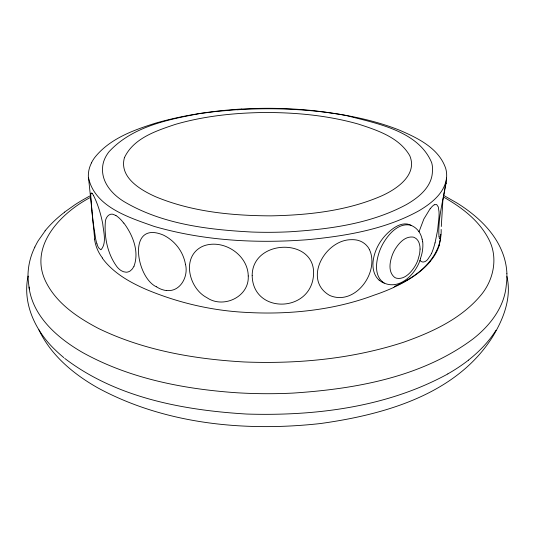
<?xml version="1.0" encoding="UTF-8"?>
<svg xmlns="http://www.w3.org/2000/svg" width="535" height="535" viewBox="0 0 535 535"><rect width="100%" height="100%" fill="white"/><g stroke="black" fill="none" stroke-linecap="round" stroke-linejoin="round"><path stroke-width="0.8" d="M63.839 357.668L61.144 355.374A136.632 136.632 0 0 1 55.814 350.485C35.872 331.814 22.109 303.82 28.094 276.08A63.591 63.591 0 0 0 28.743 284.74C31.565 315.824 57.553 338.147 82.945 352.705C129.838 378.64 183.645 389.059 236.624 392.75A508.27 508.27 0 0 0 292.946 393.091C355.467 388.972 421.44 377.295 472.833 339.076C489.799 325.875 504.472 307.277 506.264 285.142A63.598 63.598 0 0 0 506.926 276.481L506.872 273.358M90.749 195.596L91.893 210.529M90.756 195.516L90.756 195.382A7.229 7.229 0 0 1 90.997 193.222M441.301 226.506L442.866 200.404L445.642 183.672A5.337 5.337 0 0 1 445.882 183.003L446.009 182.95M441.154 229.435C442.057 257.027 417.848 276.709 394.302 286.459M446.009 183.338L446.551 178.075A26.068 26.068 0 0 0 445.782 168.679C439.054 148.142 417.487 137.869 399.016 129.978C371.711 119.211 342.56 114.042 313.517 110.671A443.127 443.127 0 0 0 241.726 109.066M445.996 183.505L445.093 188.561M440.793 234.276L440.245 237.734A3.685 3.685 0 0 1 439.971 238.49L439.743 238.657M446.551 178.075C444.592 193.128 431.397 203.327 419.226 210.609C385.2 229.528 345.844 235.975 307.565 239.707C256.225 243.606 203.802 240.763 154.154 226.412C129.497 217.598 94.829 207.165 88.536 177.841L93.19 222.573L95.665 238.924A59.686 59.686 0 0 0 96.648 242.957L96.922 243.846M506.906 273.352A65.257 65.257 0 0 0 502.144 251.824C494.654 233.033 479.594 218.347 463.19 207.058A172.364 172.364 0 0 0 456.917 202.966L443.669 195.422C441.007 208.884 438.085 222.553 438.974 236.343M444.913 189.443L443.709 195.221M435.062 242.89L437.63 230.103L438.988 216.942A59.278 59.278 0 0 0 439.021 211.84L438.292 206.958L436.747 204.671A1.893 1.893 0 0 0 436.219 204.484L434.447 204.798M439.188 245.07L439.476 243.947A34.2 34.2 0 0 0 440.272 239.366M420.53 258.779C415.976 274.114 398.709 291.762 381.91 281.938M134.017 266.189C139.448 251.437 132.754 234.979 123.846 223.028M506.926 276.481C511.808 297.774 503.542 318.96 492.548 336.896C456.215 394.549 383.983 414.745 320.284 423.559C245.264 431.832 165.589 424.389 98.293 388.136C73.97 374.48 51.032 355.514 38.921 329.854M34.815 247.056L37.122 242.629A79.862 79.862 0 0 1 38.252 240.69L45.147 230.873M133.977 266.269L132.332 268.951L130.299 270.87A7.336 7.336 0 0 1 126.146 272.208L123.491 271.74L121.191 270.636A18.09 18.09 0 0 1 117.118 266.978C107.829 254.54 104.285 238.135 105.281 222.767C105.107 217.919 109.367 211.847 114.617 214.963A12.934 12.934 0 0 1 115.292 215.291L115.894 215.632M91.465 162.847L91.859 162.065A37.938 37.938 0 0 1 94.655 157.624C109.615 138.672 133.536 130.092 155.819 123.07C183.773 115.058 212.736 110.812 241.72 109.006M91.077 193.242L91.706 193.035A1.725 1.725 0 0 1 92.06 193.316M495.992 330.269C488.749 341.818 479.092 351.709 468.426 360.135M430.12 208.73L423.847 219.036L419.005 231.782A18.17 18.17 0 0 0 417.287 229.629A16.906 16.906 0 0 0 411.569 225.589C406.633 222.547 400.434 223.978 395.773 226.813A34.253 34.253 0 0 0 394.108 227.83C382.826 235.507 374.513 248.093 373.055 261.775A30.234 30.234 0 0 0 373.009 266.604A25.867 25.867 0 0 0 373.336 269.192A22.577 22.577 0 0 0 374.266 272.776A19.22 19.22 0 0 0 375.717 275.946A15.722 15.722 0 0 0 379.088 280.093M430.508 261.18C420.811 272.93 407.396 280.982 393.76 287.382M64.621 212.061L75.174 204.584A186.033 186.033 0 0 1 86.65 197.729L90.341 195.736M90.509 197.382C61.003 212.749 28.141 246.287 45.936 281.978C56.743 303.599 77.756 317.589 98.547 328.497C143.795 350.432 194.218 359.105 244.06 361.961C297.808 364.081 352.297 358.952 403.617 342.226C432.113 332.148 461.137 318.867 480.918 295.166C493.424 280.22 498.165 258.519 489.411 240.563C479.915 221.002 461.865 207.406 443.354 196.96M447.862 373.925C386.785 407.295 315.362 416.136 246.675 414.05C183.204 410.191 116.409 397.859 64.728 358.403M200.966 113.333C168.431 119.392 132.433 126.407 109.066 151.686A38.446 38.446 0 0 0 107.756 153.458C104.72 157.785 102.653 162.928 102.559 168.257C101.73 182.709 112.41 194.472 124.013 201.588C162.406 224.372 208.262 229.716 252.045 232.043A449.153 449.153 0 0 0 290.338 231.755C329.948 229.154 370.895 223.684 406.319 204.624C418.724 197.549 432.26 186.668 432.427 171.066A23.386 23.386 0 0 0 431.685 162.72C418.464 130.868 376.647 123.438 347.014 115.727A335.264 335.264 0 0 0 339.043 114.229L328.343 112.658M201.06 113.387L216.267 111.447L237.038 109.662M166.372 290.485C180.275 292.297 188.701 276.374 185.464 264.297M384.237 283.109C373.41 276.2 376.005 260.592 379.877 250.34A54.757 54.757 0 0 1 383.167 243.385C388.55 234.223 397.933 223.122 409.797 225.014A10.907 10.907 0 0 1 411.569 225.596M156.421 286.813C135.863 277.331 126.942 219.885 163.262 235.039A40.901 40.901 0 0 1 168.819 238.309A40.56 40.56 0 0 1 181.619 252.928A40.212 40.212 0 0 1 185.458 264.236M102.218 258.017C112.992 272.796 129.477 282.112 145.915 289.315C178.443 303.011 213.284 311.042 248.588 312.52A360.135 360.135 0 0 0 281.871 312.748C313.242 311.484 344.62 306.234 374.079 295.166A198.893 198.893 0 0 0 393.767 287.409M93.431 195.328C97.932 204.223 100.754 213.906 102.72 223.65C103.489 231.842 106.906 242.863 101.115 249.658A1.271 1.271 0 0 1 100.667 249.684L98.514 247.698A20.25 20.25 0 0 1 96.962 243.833M422.148 239.178L422.61 241.8M29.405 289.355L29.124 287.041M94.715 239.098L91.853 210.683M381.856 281.918A13.582 13.582 0 0 1 379.101 280.079M430.247 208.817A15.562 15.562 0 0 1 434.246 204.745M419.032 231.769A21.246 21.246 0 0 1 422.102 239.185M115.981 215.505A31.318 31.318 0 0 1 123.699 223.135M92.094 193.282A11.115 11.115 0 0 1 93.391 195.349M439.476 238.617A5.731 5.731 0 0 1 439.141 236.35M419.935 260.411A5.544 5.544 0 0 0 421.212 261.481L421.707 261.715A3.805 3.805 0 0 0 423.519 261.996L424.877 261.648A8.42 8.42 0 0 0 427.592 259.562L430.722 254.974A35.865 35.865 0 0 0 431.437 253.51M422.744 241.787A37.865 37.865 0 0 1 420.349 258.706M237.045 109.809A467.256 467.256 0 0 1 328.35 112.617M88.395 177.854A27.92 27.92 0 0 1 91.512 162.867M27.974 276.08A66.5 66.5 0 0 1 34.869 247.083M45.067 230.806A117.065 117.065 0 0 1 64.681 212.141M468.453 360.169A169.348 169.348 0 0 1 447.835 373.871M102.392 257.883A39.262 39.262 0 0 1 94.535 239.125M439.369 245.13A46.431 46.431 0 0 1 430.421 261.107M446.016 182.95A1.632 1.632 0 0 1 446.009 183.271M369.391 249.384A17.956 17.956 0 0 0 357.808 240.295A21.554 21.554 0 0 0 354.063 239.733A24.543 24.543 0 0 0 351.401 239.687C325.153 239.56 302.328 279.899 329.747 295.467C353.655 305.759 377.215 275.859 370.842 253.309A21.099 21.099 0 0 0 369.31 249.424M435.002 242.877A66.5 66.5 0 0 1 431.498 253.536M166.365 290.572A23.018 23.018 0 0 1 156.454 286.76M248.247 275.98C249.484 296.865 223.195 309.083 206.818 297.614C188.949 288.392 181.171 257.302 201.722 246.775A24.389 24.389 0 0 1 206.189 245.117C225.469 240.135 247.946 255.61 248.247 275.98M252.172 275.465C252.701 313.43 308.441 313.236 313.283 277.411C318.887 237.266 252.353 237.787 252.172 275.465M420.075 249.063L419.641 253.791L417.909 260.084A38.6 38.6 0 0 1 414.812 266.463C411.02 272.469 404.607 279.718 396.702 278.253A7.383 7.383 0 0 1 394.362 277.17C387.781 271.512 389.848 261.321 392.63 254.212A38.654 38.654 0 0 1 395.178 249.123C398.949 243.071 405.028 236.196 412.88 237.052A7.517 7.517 0 0 1 414.478 237.547C418.771 239.519 420.102 244.716 420.075 249.063M124.414 157.718C118.944 177.459 140.765 190.139 155.886 196.847C192.199 211.873 232.07 215.705 271.031 215.859C308.207 215.103 346.212 211.058 380.686 196.298C395.947 189.684 417.942 175.233 409.783 155.725C399.197 137.361 377.329 130.252 358.31 124.067C327.975 115.486 296.31 112.477 264.865 112.504C234.664 112.845 204.276 115.981 175.192 124.434C156.227 130.848 133.509 138.164 124.414 157.718"/></g></svg>
